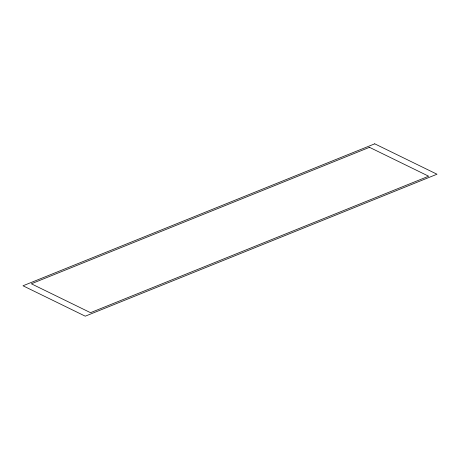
<?xml version="1.0" encoding="UTF-8"?>
<svg xmlns="http://www.w3.org/2000/svg" width="460" height="460" viewBox="0 0 460 460"><rect width="100%" height="100%" fill="white"/><g stroke="black" fill="none" stroke-linecap="round" stroke-linejoin="round"><path stroke-width="0.69" d="M374.733 143.819L23 285.781L85.267 316.181L437 174.219L374.733 143.819M369.483 147.321L31.349 283.791L90.516 312.679L428.651 176.209L369.483 147.321"/></g></svg>
